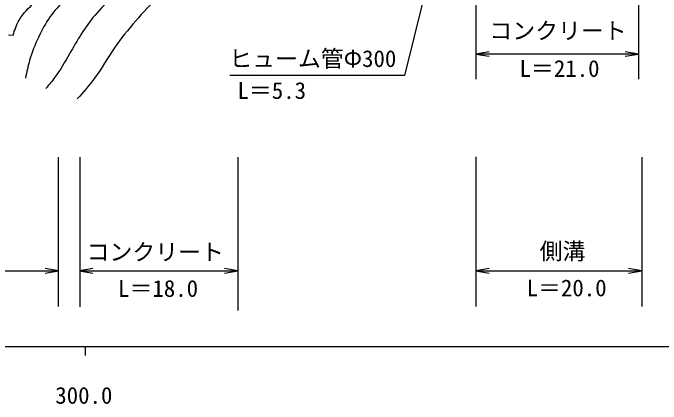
# Model space of a CAD drawing. Units: millimetres, scale not verified. Extents: x 40000 to 680000, y 20000 to 380000.
# Drawn here: x 360103 to 430872, y 198715 to 241423 of the extents above; entities that cross this region are included whole.
import ezdxf
from ezdxf.enums import TextEntityAlignment as Align

# ---------------------------------------------------------------- set-up
doc = ezdxf.new("R2010")
doc.units = ezdxf.units.MM
doc.header["$LTSCALE"] = 1000
for name, color, linetype, lineweight in [('M-BGD', 7, 'Continuous', 25), ('M-STR-STR3', 7, 'Continuous', 25), ('M-TTL-BAND', 7, 'Continuous', 25)]:
    doc.layers.add(name, color=color, linetype=linetype, lineweight=lineweight)
doc.styles.add('ＭＳ ゴシック', font='')
doc.styles.get('ＭＳ ゴシック').set_extended_font_data('MS Gothic')

# ---------------------------------------------------------------- blocks, each defined once
blk = doc.blocks.new('open_arrow')
at = {"color": 0, "linetype": 'Continuous', "lineweight": -2}
blk.add_lwpolyline([(7.5, 1.25), (0, 0), (7.5, -1.25)], dxfattribs=at)

msp = doc.modelspace()

# ---------------------------------------------------------------- linework, layer by layer
at = {"layer": 'M-BGD'}
msp.add_line((359633, 239020), (360110, 239001), dxfattribs=at)
for points, knots in [([(360110, 239001), (360297, 239563), (360484, 240126), (360771, 240628), (361198, 241376), (361848, 241991), (362487, 242599), (363324, 243395), (364144, 244178), (365030, 244887), (365904, 245588), (366843, 246216), (367784, 246837), (368865, 247549), (369949, 248251), (371069, 248892), (372102, 249484), (373166, 250023), (374205, 250608), (375109, 251117), (375993, 251660), (376853, 252240), (377680, 252797), (378483, 253388), (379287, 253978)], [0, 0, 0, 0, 1, 1, 1, 2, 2, 2, 3, 3, 3, 4, 4, 4, 5, 5, 5, 6, 6, 6, 7, 7, 7, 8, 8, 8, 8]), ([(380472, 253103), (379361, 252258), (378250, 251412), (377150, 250551), (375987, 249639), (374837, 248709), (373622, 247868), (372698, 247229), (371737, 246641), (370747, 246104), (369906, 245649), (369045, 245230), (368234, 244727), (367352, 244180), (366529, 243533), (365769, 242818), (365185, 242269), (364638, 241679), (364175, 241030), (363670, 240325), (363263, 239550), (362894, 238759), (362516, 237949), (362176, 237123), (361927, 236270), (361740, 235628), (361604, 234970), (361468, 234313)], [0, 0, 0, 0, 1, 1, 1, 2, 2, 2, 3, 3, 3, 4, 4, 4, 5, 5, 5, 6, 6, 6, 7, 7, 7, 8, 8, 8, 9, 9, 9, 9]), ([(384532, 252835), (383578, 252189), (382625, 251543), (381676, 250891), (379294, 249253), (376942, 247574), (374588, 245893), (373425, 245063), (372262, 244231), (371176, 243299), (370411, 242641), (369684, 241932), (369038, 241160), (367963, 239876), (367112, 238417), (366275, 236955), (365776, 236084), (365281, 235212), (364689, 234409), (364379, 233988), (364041, 233585), (363704, 233183)], [0, 0, 0, 0, 1, 1, 1, 2, 2, 2, 3, 3, 3, 4, 4, 4, 5, 5, 5, 6, 6, 6, 7, 7, 7, 7]), ([(386081, 250691), (384840, 249868), (383599, 249044), (382373, 248200), (381117, 247335), (379875, 246449), (378673, 245509), (377750, 244788), (376851, 244035), (376006, 243226), (375126, 242384), (374306, 241481), (373507, 240560), (372684, 239610), (371883, 238641), (371176, 237604), (370433, 236514), (369793, 235350), (369014, 234289), (368433, 233498), (367774, 232764), (367116, 232030)], [0, 0, 0, 0, 1, 1, 1, 2, 2, 2, 3, 3, 3, 4, 4, 4, 5, 5, 5, 6, 6, 6, 7, 7, 7, 7])]:
    msp.add_open_spline(points, degree=3, knots=knots, dxfattribs=at)
at = {"layer": 'M-STR-STR3'}
for p, q in [((410310, 264531), (402847, 234595)), ((410665, 250750), (410665, 234196)), ((428420, 250750), (428420, 234196)), ((428420, 236938), (410665, 236938)), ((402847, 234595), (383767, 234595)), ((365082, 209351), (365082, 225666)), ((367400, 225666), (367400, 209330)), ((384665, 225666), (384665, 208913)), ((410665, 225696), (410665, 209375)), ((428783, 225666), (428783, 209375)), ((314493, 213259), (365082, 213259)), ((367365, 213259), (384665, 213259)), ((410665, 213259), (428783, 213259))]:
    msp.add_line(p, q, dxfattribs=at)
at = {"layer": 'M-TTL-BAND'}
for p, q in [((40000, 205000), (579000, 205000)), ((368000, 205000), (368000, 204000))]:
    msp.add_line(p, q, dxfattribs=at)

# ---------------------------------------------------------------- block references
at = {"layer": 'M-STR-STR3', "xscale": 193, "yscale": 193}
for p in [(410665, 236938), (367365, 213259), (410665, 213259)]:
    msp.add_blockref('open_arrow', p, dxfattribs=at)
at = {"layer": 'M-STR-STR3', "xscale": 193, "yscale": 193, "rotation": 180}
for p in [(428420, 236938), (365082, 213259), (384665, 213259), (428783, 213259)]:
    msp.add_blockref('open_arrow', p, dxfattribs=at)

# ---------------------------------------------------------------- texts
at = {"layer": 'M-STR-STR3', "style": 'ＭＳ ゴシック'}
for s, p in [('コンクリート', (412125, 238017)), ('ヒューム管Φ300', (383721, 234971)), ('L＝21.0', (415421, 233891)), ('L＝5.3', (384621, 231488)), ('側溝', (417612, 213944)), ('コンクリート', (368138, 213853)), ('L＝20.0', (416195, 209932)), ('L＝18.0', (371584, 209872))]:
    msp.add_text(s, height=1833, dxfattribs=at).set_placement(p, align=Align.BOTTOM_LEFT)
at = {"layer": 'M-TTL-BAND', "style": 'ＭＳ ゴシック'}
msp.add_text('300.0', height=1833, dxfattribs=at).set_placement((367844, 198195), align=Align.BOTTOM_CENTER)

doc.saveas('drawing.dxf')
